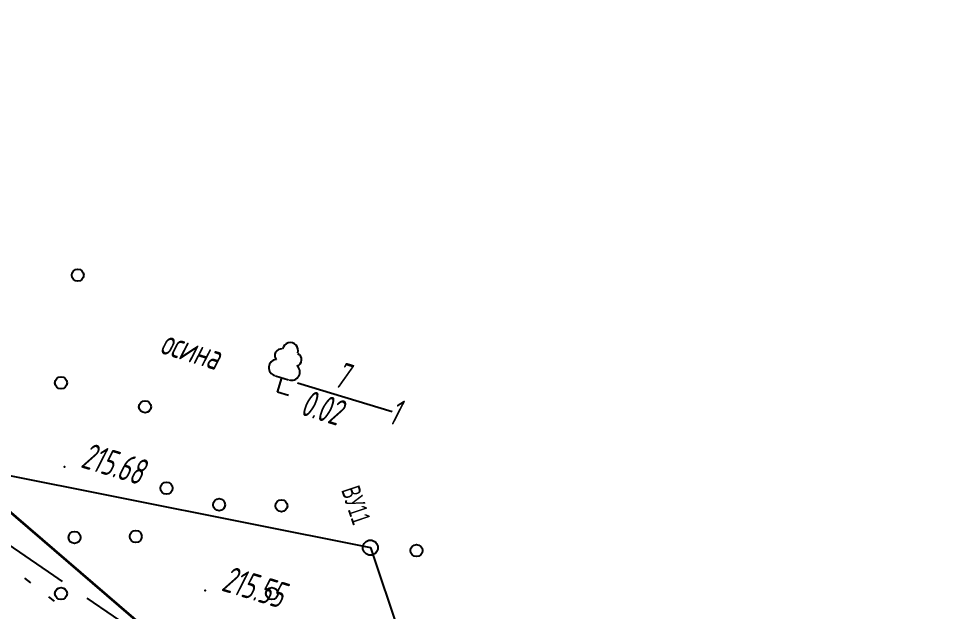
# Model space of a CAD drawing. Header units: millimetres. Extents: x -1799 to 6962, y -1020 to 4121.
# Drawn here: x 1276.7 to 1401.4, y 2950.3 to 3029 of the extents above; entities that cross this region are included whole.
import ezdxf

# ---------------------------------------------------------------- set-up
doc = ezdxf.new("R2010")
doc.units = ezdxf.units.MM
doc.linetypes.add('CONTI', pattern=[0])
doc.layers.add('10', color=1, linetype='Continuous', lineweight=35)
doc.layers.add('ОСЬ_ВЕРХ_ПОКРЫТИЯ_ОСЬ', color=1, linetype='Continuous', lineweight=30)
for name, color, linetype in [('NAD_MDEFAULT', 7, 'CONTI'), ('PI_OTDEFAULT', 172, 'CONTI'), ('PI_TTDEFAULT', 5, 'CONTI'), ('PLN_O', 7, 'CONTI'), ('SIT_LDEFAULT', 7, 'CONTI'), ('USLZNDEFAULT', 7, 'CONTI'), ('ZAPSKDEFAULT', 7, 'CONTI'), ('КОПИЯ_ОСЬ_ТАНГЕНСЫ', 1, 'Continuous'), ('ОСЬ_ВЕРХ_ПОКРЫТИЯ_ТАНГЕНСЫ', 1, 'Continuous'), ('разметка', 7, 'Continuous')]:
    doc.layers.add(name, color=color, linetype=linetype)
doc.styles.add('eskd', font='spds.shx', dxfattribs={"width": 1.2, "oblique": 15})
doc.styles.get("Standard").update_dxf_attribs({"font": 'arial.ttf'})

# ---------------------------------------------------------------- blocks, each defined once
blk = doc.blocks.new('BL_2002')
at = {"color": 0}
blk.add_circle((0, 0), 0.8, dxfattribs=at)
blk = doc.blocks.new('BL_104')
at = {"color": 0}
for p, q in [((-0.9, 2), (0.9, 2)), ((0, 0), (0, 2)), ((1.5, 0), (0, 0))]:
    blk.add_line(p, q, dxfattribs=at)
for centre, radius, start, end in [((0, 5.8), 1.04, 358, 185), ((-0.94, 4.8), 0.88, 100, 235), ((0.94, 4.8), 0.88, 305, 80), ((-1, 3.1), 1.1, 115, 270), ((1, 3.1), 1.1, 270, 65)]:
    blk.add_arc(centre, radius, start, end, dxfattribs=at)

msp = doc.modelspace()

# ---------------------------------------------------------------- linework, layer by layer
at = {"layer": '10'}
msp.add_lwpolyline([(1030.23, 3025.88), (1104.98, 3010.61), (1151.7, 3001.47), (1215.76, 2988.7), (1216.37, 2994.4), (1243.42, 2984.29), (1269.34, 2968.88), (1297.02, 2945.02), (1332.74, 2904.56), (1362.14, 2858.92), (1384.1, 2811.27), (1401.18, 2767.78), (1401.18, 2767.78), (1485.93, 2642.5), (1601.06, 2507.03), (1669.74, 2453.01), (1726.42, 2400.56)], dxfattribs=at)
at = {"layer": 'NAD_MDEFAULT', "color": 0}
msp.add_line((1313.74, 2980.65), (1326.29, 2976.81), dxfattribs=at)
at = {"layer": 'PI_TTDEFAULT', "color": 5}
for p in [(1282.83, 2969.46, 215.68), (1301.5, 2953.07, 215.55)]:
    msp.add_point(p, dxfattribs=at)
at = {"layer": 'PLN_O'}
for p, q in [((1269.3, 2963.31), (1281.35, 2955.04)), ((1281.35, 2955.04), (1282.49, 2954.26)), ((1285.79, 2952.01), (1297.54, 2944.01))]:
    msp.add_line(p, q, dxfattribs=at)
at = {"layer": 'SIT_LDEFAULT', "color": 7}
for p, q in [((1277.5, 2954.67), (1278.29, 2954.06)), ((1280.67, 2952.22), (1281.46, 2951.61))]:
    msp.add_line(p, q, dxfattribs=at)
at = {"layer": 'КОПИЯ_ОСЬ_ТАНГЕНСЫ'}
for p, q in [((430.51, 3137.11), (1323.41, 2958.74)), ((1323.41, 2958.74), (1391.09, 2757.05))]:
    msp.add_line(p, q, dxfattribs=at)
msp.add_circle((1323.41, 2958.74), 1, dxfattribs=at)
at = {"layer": 'ОСЬ_ВЕРХ_ПОКРЫТИЯ_ОСЬ'}
msp.add_lwpolyline([(1208.07, 2976.87, -0.226024), (1375.44, 2803.69)], format="xyb", dxfattribs=at)
at = {"layer": 'ОСЬ_ВЕРХ_ПОКРЫТИЯ_ТАНГЕНСЫ'}
for p, q in [((430.51, 3137.11), (1323.41, 2958.74)), ((1323.41, 2958.74), (1391.09, 2757.05))]:
    msp.add_line(p, q, dxfattribs=at)
msp.add_circle((1323.41, 2958.74), 1, dxfattribs=at)
at = {"layer": 'разметка', "lineweight": 30, "ltscale": 7}
msp.add_lwpolyline([(1120.98, 2999.18), (1121.09, 2999.16, -0.007451), (1161.63, 2990.62, -0.030671), (1208.07, 2976.87, -0.226024), (1375.44, 2803.69, -0.226024)], format="xyb", dxfattribs=at)

# ---------------------------------------------------------------- block references
at = {"layer": 'USLZNDEFAULT', "color": 7, "rotation": 342.9999999999999}
msp.add_blockref('BL_104', (1311.09, 2979.4), dxfattribs=at)
at = {"layer": 'ZAPSKDEFAULT', "color": 7, "rotation": 342.9999999999999}
for p in [(1284.57, 2994.94), (1282.35, 2980.64), (1293.5, 2977.46), (1296.35, 2966.64), (1303.33, 2964.45), (1311.6, 2964.31), (1284.15, 2960.1), (1292.27, 2960.22), (1329.53, 2958.35), (1282.35, 2952.64), (1310.35, 2952.64)]:
    msp.add_blockref('BL_2002', p, dxfattribs=at)

# ---------------------------------------------------------------- texts
at = {"layer": 'NAD_MDEFAULT', "color": 7, "style": 'eskd', "oblique": 10, "width": 0.8}
for s, p in [(' осина', (1293.95, 2985.03)), (' 7', (1317.03, 2980.62)), (' 0.02', (1312.59, 2976.88)), (' 1', (1324.29, 2975.72))]:
    msp.add_text(s, height=3.5, rotation=343, dxfattribs=at).set_placement(p)
at = {"layer": 'PI_OTDEFAULT', "color": 172, "style": 'eskd', "oblique": 10, "width": 0.8}
for s, p in [('215.68', (1284.83, 2969.45)), ('215.55', (1303.5, 2953.07))]:
    msp.add_text(s, height=3.5, rotation=343, dxfattribs=at).set_placement(p)
at = {"layer": 'КОПИЯ_ОСЬ_ТАНГЕНСЫ', "width": 0.6}
msp.add_text('ВУ11', height=2.5, rotation=288.5499, dxfattribs=at).set_placement((1319.52, 2966.4))
at = {"layer": 'ОСЬ_ВЕРХ_ПОКРЫТИЯ_ТАНГЕНСЫ', "width": 0.6}
msp.add_text('ВУ11', height=2.5, rotation=288.5499, dxfattribs=at).set_placement((1319.52, 2966.4))

doc.saveas('drawing.dxf')
